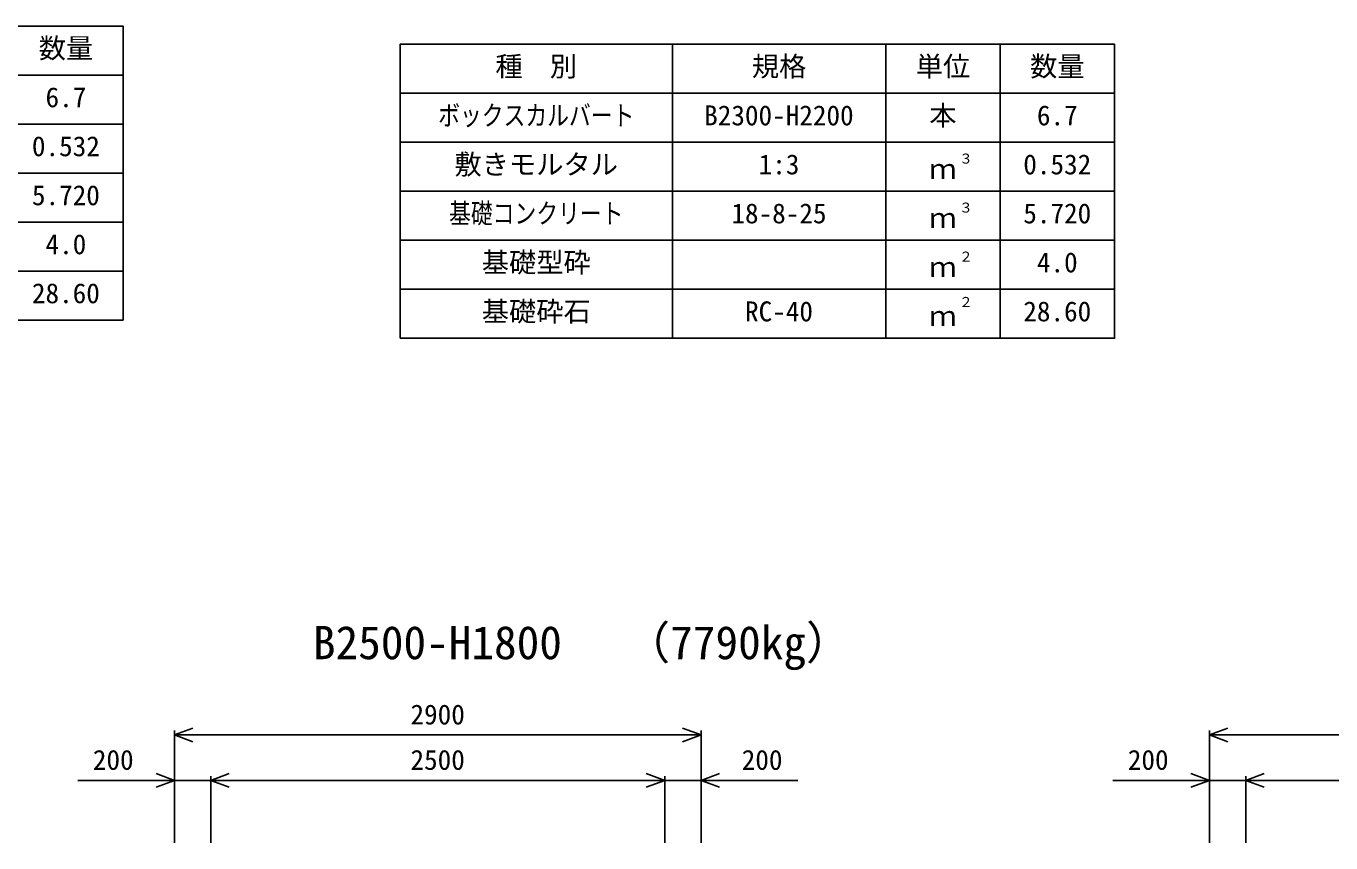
# Model space of a CAD drawing. Units: millimetres, scale not verified. Extents: x -100800 to 100800, y -35640 to 35640.
# Drawn here: x 41372 to 48558, y 9158 to 13659 of the extents above; entities that cross this region are included whole.
import ezdxf
from ezdxf.enums import TextEntityAlignment as Align

# ---------------------------------------------------------------- set-up
doc = ezdxf.new("R2010")
doc.units = ezdxf.units.MM
doc.header["$LTSCALE"] = 120
for name, color, linetype, lineweight in [('0-0_DIM', 7, 'Continuous', 25), ('0-3_HYO', 3, 'Continuous', 25), ('0-4_HYO2', 4, 'Continuous', 25), ('0-7_TXT', 7, 'Continuous', 25)]:
    doc.layers.add(name, color=color, linetype=linetype, lineweight=lineweight)
doc.styles.add('ＭＳ ゴシック', font='')
doc.styles.get('ＭＳ ゴシック').set_extended_font_data('MS Gothic')

msp = doc.modelspace()

# ---------------------------------------------------------------- linework, layer by layer
at = {"layer": '0-0_DIM'}
for p, q in [((42189.1, 9776.6), (42189.1, 9158)), ((45089.1, 9776.6), (45089.1, 9158)), ((47889.1, 9776.6), (47889.1, 9158)), ((42189.1, 9752.6), (45089.1, 9752.6)), ((47889.1, 9752.6), (50789.1, 9752.6)), ((41656.4, 9502.6), (42189.1, 9502.6)), ((42389.1, 9526.6), (42389.1, 9158)), ((44889.1, 9526.6), (44889.1, 9158)), ((45621.8, 9502.6), (45089.1, 9502.6)), ((47356.4, 9502.6), (47889.1, 9502.6)), ((48089.1, 9526.6), (48089.1, 9158))]:
    msp.add_line(p, q, dxfattribs=at)
for points in [[(42290.6, 9715.7), (42189.1, 9752.6), (42290.6, 9789.6)], [(44987.6, 9715.7), (45089.1, 9752.6), (44987.6, 9789.6)], [(47990.6, 9715.7), (47889.1, 9752.6), (47990.6, 9789.6)], [(42087.6, 9465.7), (42189.1, 9502.6), (42087.6, 9539.6)], [(42189.1, 9502.6), (42389.1, 9502.6), (44889.1, 9502.6), (45089.1, 9502.6)], [(42490.6, 9465.7), (42389.1, 9502.6), (42490.6, 9539.6)], [(44787.6, 9465.7), (44889.1, 9502.6), (44787.6, 9539.6)], [(45190.6, 9465.7), (45089.1, 9502.6), (45190.6, 9539.6)], [(47787.6, 9465.7), (47889.1, 9502.6), (47787.6, 9539.6)], [(47889.1, 9502.6), (48089.1, 9502.6), (50589.1, 9502.6), (50789.1, 9502.6)], [(48190.6, 9465.7), (48089.1, 9502.6), (48190.6, 9539.6)]]:
    msp.add_lwpolyline(points, dxfattribs=at)
at = {"layer": '0-3_HYO'}
for p, q in [((44931.6, 13558.6), (44931.6, 11938.6)), ((46106.6, 13558.6), (46106.6, 11938.6)), ((46736.6, 13558.6), (46736.6, 11938.6)), ((37971.6, 13388.6), (41906.6, 13388.6)), ((43431.6, 13288.6), (47366.6, 13288.6))]:
    msp.add_line(p, q, dxfattribs=at)
for points in [[(37971.6, 12038.6), (41906.6, 12038.6), (41906.6, 13658.6), (37971.6, 13658.6)], [(43431.6, 11938.6), (47366.6, 11938.6), (47366.6, 13558.6), (43431.6, 13558.6)]]:
    msp.add_lwpolyline(points, close=True, dxfattribs=at)
at = {"layer": '0-4_HYO2'}
for p, q in [((37971.6, 13118.6), (41906.6, 13118.6)), ((43431.6, 13018.6), (47366.6, 13018.6)), ((37971.6, 12848.6), (41906.6, 12848.6)), ((43431.6, 12748.6), (47366.6, 12748.6)), ((37971.6, 12578.6), (41906.6, 12578.6)), ((43431.6, 12478.6), (47366.6, 12478.6)), ((37971.6, 12308.6), (41906.6, 12308.6)), ((43431.6, 12208.6), (47366.6, 12208.6))]:
    msp.add_line(p, q, dxfattribs=at)

# ---------------------------------------------------------------- texts
at = {"layer": '0-0_DIM', "style": 'ＭＳ ゴシック'}
for s, p in [('2900', (43489.1, 9777.6)), ('200', (41739.8, 9527.6)), ('2500', (43489.1, 9527.6)), ('200', (45313.4, 9527.6)), ('200', (47439.8, 9527.6))]:
    msp.add_text(s, height=110, dxfattribs=at).set_placement(p, align=Align.BOTTOM_LEFT)
at = {"layer": '0-7_TXT', "style": 'ＭＳ ゴシック'}
for s, height, p in [('数量', 110, (41441.6, 13448.6)), ('種\u3000別', 110, (43956.6, 13348.6)), ('規格', 110, (45369.1, 13348.6)), ('単位', 110, (46271.6, 13348.6)), ('数量', 110, (46901.6, 13348.6)), ('6.7', 110, (41479.1, 13178.6)), ('本', 110, (46346.6, 13078.6)), ('B2300-H2200', 110, (45106.6, 13078.6)), ('6.7', 110, (46939.1, 13078.6)), ('0.532', 110, (41404.1, 12908.6)), ('敷きモルタル', 110, (43731.6, 12808.6)), ('1:3', 110, (45406.6, 12808.6)), ('３', 55, (46510.5, 12884.5)), ('0.532', 110, (46864.1, 12808.6)), ('ｍ', 110, (46346.6, 12783.6)), ('5.720', 110, (41404.1, 12638.6)), ('18-8-25', 110, (45256.6, 12538.6)), ('３', 55, (46510.5, 12614.5)), ('5.720', 110, (46864.1, 12538.6)), ('ｍ', 110, (46346.6, 12513.6)), ('4.0', 110, (41479.1, 12368.6)), ('基礎型砕', 110, (43881.6, 12268.6)), ('２', 55, (46510.5, 12344.5)), ('4.0', 110, (46939.1, 12268.6)), ('ｍ', 110, (46346.6, 12243.6)), ('28.60', 110, (41404.1, 12098.6)), ('基礎砕石', 110, (43881.6, 11998.6)), ('２', 55, (46510.5, 12094.5)), ('RC-40', 110, (45331.6, 11998.6)), ('ｍ', 110, (46346.6, 11973.6)), ('28.60', 110, (46864.1, 11998.6)), ('B2500-H1800', 183.3, (42951.6, 10115.3)), ('（7790kg）', 183.3, (44669.3, 10115.3))]:
    msp.add_text(s, height=height, dxfattribs=at).set_placement(p, align=Align.BOTTOM_LEFT)
at = {"layer": '0-7_TXT', "style": 'ＭＳ ゴシック', "width": 0.8}
for s, p in [('ボックスカルバート', (43641.6, 13078.6)), ('基礎コンクリート', (43701.6, 12538.6))]:
    msp.add_text(s, height=110, dxfattribs=at).set_placement(p, align=Align.BOTTOM_LEFT)

doc.saveas('drawing.dxf')
